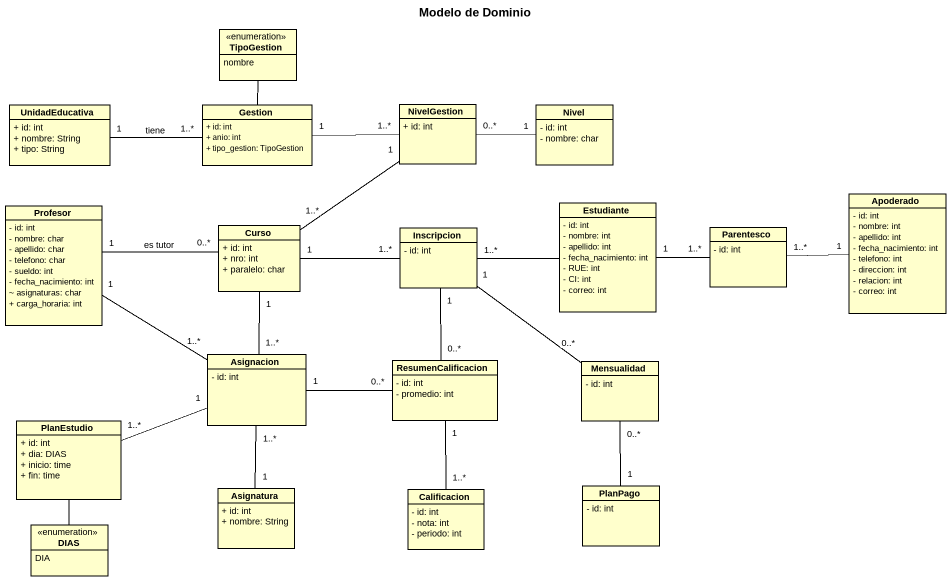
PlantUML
@startuml
title Modelo de Dominio
hide circle
hide empty members
skinparam classAttributeIconSize 0
enum TipoGestion {
  nombre
}
class UnidadEducativa {
  + id: int
  + nombre: String
  + tipo: String
}
class Gestion {
  + id: int
  + anio: int
  + tipo_gestion: TipoGestion
}
class NivelGestion {
  + id: int
}
class Nivel {
  - id: int
  - nombre: char
}
class Apoderado {
  - id: int
  - nombre: int
  - apellido: int
  - fecha_nacimiento: int
  - telefono: int
  - direccion: int
  - relacion: int
  - correo: int
}
class Profesor {
  - id: int
  - nombre: char
  - apellido: char
  - telefono: char
  - sueldo: int
  - fecha_nacimiento: int
  ~ asignaturas: char
  + carga_horaria: int
}
class Curso {
  + id: int
  + nro: int
  + paralelo: char
}
class Inscripcion {
  - id: int
}
class Estudiante {
  - id: int
  - nombre: int
  - apellido: int
  - fecha_nacimiento: int
  - RUE: int
  - CI: int
  - correo: int
}
class Parentesco {
  - id: int
}
class Asignacion {
  - id: int
}
class ResumenCalificacion {
  - id: int
  - promedio: int
}
class Mensualidad {
  - id: int
}
class PlanEstudio {
  + id: int
  + dia: DIAS
  + inicio: time
  + fin: time
}
class Asignatura {
  + id: int
  + nombre: String
}
class Calificacion {
  - id: int
  - nota: int
  - periodo: int
}
class PlanPago {
  - id: int
}
enum DIAS {
  DIA
}
TipoGestion -- Gestion
UnidadEducativa "1" -right- "1..*" Gestion : tiene
Gestion "1" -right- "1..*" NivelGestion
Nivel "1" -left- "0..*" NivelGestion
Apoderado "1" -left- "1..*" Parentesco
Profesor "1" -right- "0..*" Curso : es tutor
Profesor "1" -- "1..*" Asignacion
Curso "1..*" -up- "1" NivelGestion
Curso "1" -right- "1..*" Inscripcion
Curso "1" -- "1..*" Asignacion
Inscripcion "1" -- "0..*" ResumenCalificacion
Inscripcion "1" -- "0..*" Mensualidad
Estudiante -left- "1..*" Inscripcion
Estudiante "1" -right- "1..*" Parentesco
Asignacion "1" -right- "0..*" ResumenCalificacion
Asignacion "1" -left- "1..*" PlanEstudio
ResumenCalificacion "1" -- "1..*" Calificacion
Asignatura "1" -up- "1..*" Asignacion
PlanPago "1" -up- "0..*" Mensualidad
DIAS -up- PlanEstudio
@enduml
